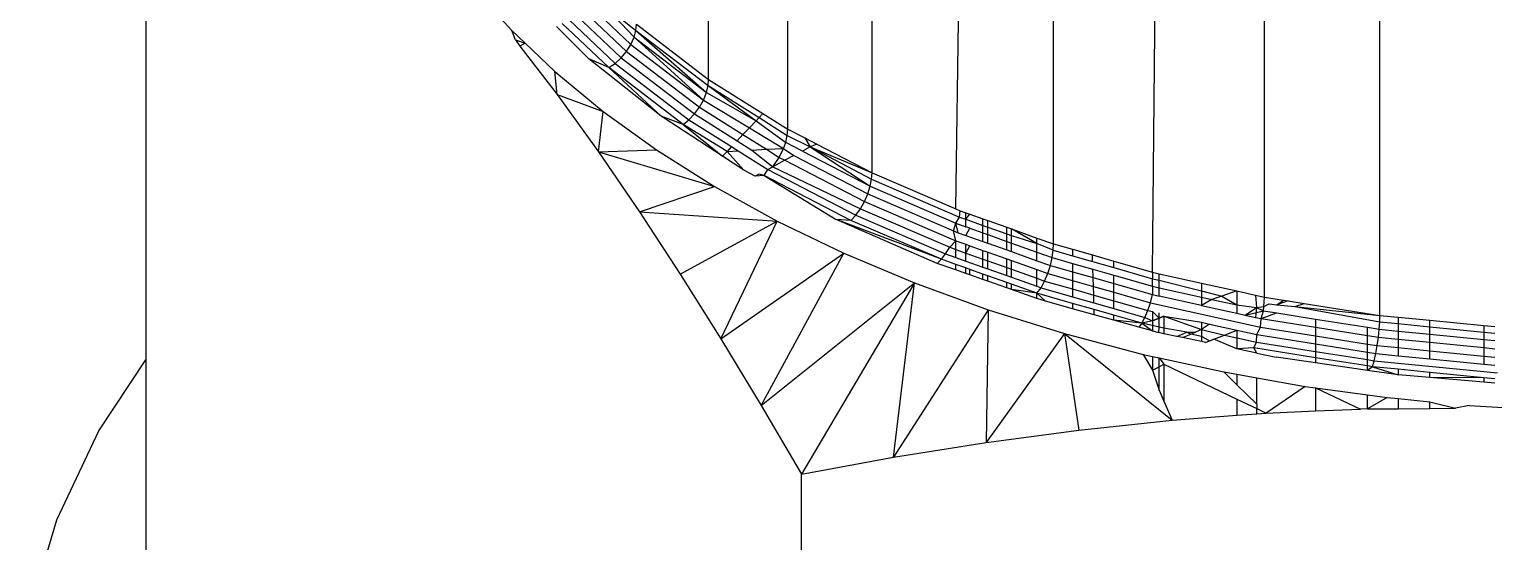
# Model space of a CAD drawing. Header units: millimetres. Extents: x 153 to 4750, y 92 to 3343.
# Drawn here: x 4255.44 to 4264.44, y 1670.37 to 1673.52 of the extents above; entities that cross this region are included whole.
import ezdxf

# ---------------------------------------------------------------- set-up
doc = ezdxf.new("R2010")
doc.units = ezdxf.units.MM

msp = doc.modelspace()

# ---------------------------------------------------------------- linework, layer by layer
for p, q in [((4256.1572, 1675.5829), (4256.1572, 1671.4848)), ((4259.6163, 1673.2086), (4259.6163, 1675.0457)), ((4260.1026, 1672.9036), (4260.1026, 1674.7407)), ((4260.6211, 1672.6345), (4260.6211, 1674.4716)), ((4261.1367, 1672.4125), (4261.1619, 1674.2387)), ((4261.7368, 1672.1978), (4261.7368, 1674.0349)), ((4262.3458, 1672.0238), (4262.3618, 1673.8564)), ((4258.172, 1673.7667), (4258.406, 1673.509)), ((4263.0325, 1671.8714), (4263.0325, 1673.7085)), ((4258.8056, 1673.5986), (4259.0789, 1673.3401)), ((4258.8535, 1673.6241), (4259.1119, 1673.3796)), ((4258.8999, 1673.6488), (4259.1388, 1673.4228)), ((4258.9574, 1673.6793), (4259.169, 1673.5092)), ((4258.9574, 1673.6793), (4259.158, 1673.4669)), ((4258.4287, 1673.4507), (4258.406, 1673.509)), ((4258.406, 1673.509), (4258.4889, 1673.4303)), ((4258.8812, 1673.3356), (4258.6811, 1673.5325)), ((4259.0034, 1673.2805), (4258.717, 1673.5515)), ((4258.7592, 1673.574), (4259.0419, 1673.3066)), ((4259.158, 1673.4669), (4259.169, 1673.5092)), ((4259.169, 1673.5092), (4259.1724, 1673.5477)), ((4259.169, 1673.5092), (4259.6131, 1673.1699)), ((4259.169, 1673.5092), (4259.6028, 1673.127)), ((4259.1724, 1673.5477), (4259.6163, 1673.2086)), ((4263.7425, 1671.7588), (4263.7425, 1673.5959)), ((4258.4287, 1673.4507), (4258.4889, 1673.4303)), ((4258.4287, 1673.4507), (4258.4572, 1673.4134)), ((4258.4889, 1673.4303), (4258.4572, 1673.4134)), ((4258.4889, 1673.4303), (4258.6718, 1673.2567)), ((4259.1119, 1673.3796), (4259.1388, 1673.4228)), ((4259.1388, 1673.4228), (4259.158, 1673.4669)), ((4259.1388, 1673.4228), (4259.5851, 1673.0818)), ((4259.158, 1673.4669), (4259.6028, 1673.127)), ((4259.158, 1673.4669), (4259.5851, 1673.0818)), ((4258.4572, 1673.4134), (4258.6847, 1673.1157)), ((4259.3242, 1672.9827), (4258.8812, 1673.3356)), ((4259.0034, 1673.2805), (4258.8812, 1673.3356)), ((4259.0419, 1673.3066), (4259.0789, 1673.3401)), ((4259.0789, 1673.3401), (4259.1119, 1673.3796)), ((4259.0789, 1673.3401), (4259.5294, 1672.9959)), ((4259.1119, 1673.3796), (4259.5601, 1673.0372)), ((4258.6718, 1673.2567), (4258.969, 1673.0116)), ((4258.6847, 1673.1157), (4258.6718, 1673.2567)), ((4259.0034, 1673.2805), (4259.0419, 1673.3066)), ((4259.0034, 1673.2805), (4259.3242, 1672.9827)), ((4259.4594, 1672.9322), (4259.0034, 1673.2805)), ((4259.0419, 1673.3066), (4259.4951, 1672.9603)), ((4259.6028, 1673.127), (4259.6131, 1673.1699)), ((4259.6131, 1673.1699), (4259.6163, 1673.2086)), ((4259.6131, 1673.1699), (4259.9263, 1672.9735)), ((4259.6131, 1673.1699), (4259.9082, 1672.9543)), ((4259.6163, 1673.2086), (4259.9504, 1672.9991)), ((4258.6847, 1673.1157), (4258.969, 1673.0116)), ((4258.6847, 1673.1157), (4258.9387, 1672.7638)), ((4259.5601, 1673.0372), (4259.5851, 1673.0818)), ((4259.5851, 1673.0818), (4259.6028, 1673.127)), ((4259.5851, 1673.0818), (4259.8675, 1672.9113)), ((4259.6028, 1673.127), (4259.9082, 1672.9543)), ((4258.9387, 1672.7638), (4258.969, 1673.0116)), ((4258.969, 1673.0116), (4259.2967, 1672.7756)), ((4259.4594, 1672.9322), (4259.3242, 1672.9827)), ((4259.7013, 1672.737), (4259.3242, 1672.9827)), ((4259.4951, 1672.9603), (4259.5294, 1672.9959)), ((4259.5294, 1672.9959), (4259.5601, 1673.0372)), ((4259.5294, 1672.9959), (4259.7919, 1672.8313)), ((4259.5601, 1673.0372), (4259.8278, 1672.8693)), ((4259.9263, 1672.9735), (4259.9082, 1672.9543)), ((4259.9504, 1672.9991), (4259.9263, 1672.9735)), ((4259.9263, 1672.9735), (4260.0997, 1672.8647)), ((4259.9504, 1672.9991), (4260.1026, 1672.9036)), ((4259.4594, 1672.9322), (4259.4951, 1672.9603)), ((4259.4594, 1672.9322), (4259.7013, 1672.737)), ((4259.7302, 1672.766), (4259.4594, 1672.9322)), ((4259.4951, 1672.9603), (4259.758, 1672.7954)), ((4259.8675, 1672.9113), (4259.8278, 1672.8693)), ((4259.9082, 1672.9543), (4259.8675, 1672.9113)), ((4259.8675, 1672.9113), (4260.0773, 1672.7846)), ((4259.9082, 1672.9543), (4260.0903, 1672.8213)), ((4260.0997, 1672.8647), (4260.1026, 1672.9036)), ((4260.1026, 1672.9036), (4260.2075, 1672.8492)), ((4259.758, 1672.7954), (4259.7302, 1672.766)), ((4259.758, 1672.7954), (4259.7991, 1672.7697)), ((4259.8278, 1672.8693), (4259.7919, 1672.8313)), ((4259.7919, 1672.8313), (4259.8829, 1672.7742)), ((4259.8278, 1672.8693), (4259.9718, 1672.779)), ((4260.0773, 1672.7846), (4260.0903, 1672.8213)), ((4260.0903, 1672.8213), (4260.0997, 1672.8647)), ((4260.1926, 1672.7682), (4260.0903, 1672.8213)), ((4260.0997, 1672.8647), (4260.2401, 1672.7934)), ((4260.2401, 1672.7934), (4260.1926, 1672.7682)), ((4260.2075, 1672.8492), (4260.2401, 1672.7934)), ((4260.2075, 1672.8492), (4260.2808, 1672.8111)), ((4260.2808, 1672.8111), (4260.2401, 1672.7934)), ((4260.2401, 1672.7934), (4260.6211, 1672.6345)), ((4260.2401, 1672.7934), (4260.6185, 1672.5954)), ((4260.2401, 1672.7934), (4260.61, 1672.5515)), ((4260.2808, 1672.8111), (4260.6211, 1672.6345)), ((4258.9387, 1672.7638), (4259.2967, 1672.7756)), ((4258.9387, 1672.7638), (4259.6537, 1672.5507)), ((4258.9387, 1672.7638), (4259.191, 1672.3956)), ((4259.2967, 1672.7756), (4259.6537, 1672.5507)), ((4259.7302, 1672.766), (4259.7013, 1672.737)), ((4259.8324, 1672.6516), (4259.7013, 1672.737)), ((4259.7302, 1672.766), (4259.7991, 1672.7697)), ((4259.8324, 1672.6516), (4259.7302, 1672.766)), ((4259.7991, 1672.7697), (4259.981, 1672.6556)), ((4259.8829, 1672.7742), (4259.9718, 1672.779)), ((4259.8829, 1672.7742), (4260.0105, 1672.6714)), ((4259.9718, 1672.779), (4260.0773, 1672.7846)), ((4259.9718, 1672.779), (4260.0512, 1672.7292)), ((4260.0105, 1672.6714), (4260.0512, 1672.7292)), ((4260.0856, 1672.7113), (4260.0105, 1672.6714)), ((4260.0512, 1672.7292), (4260.0773, 1672.7846)), ((4260.0512, 1672.7292), (4260.0856, 1672.7113)), ((4260.0773, 1672.7846), (4260.1407, 1672.7406)), ((4260.1407, 1672.7406), (4260.0856, 1672.7113)), ((4260.0856, 1672.7113), (4260.5748, 1672.4574)), ((4260.1407, 1672.7406), (4260.5953, 1672.5046)), ((4260.1926, 1672.7682), (4260.61, 1672.5515)), ((4259.9028, 1672.6141), (4259.8324, 1672.6516)), ((4259.9273, 1672.6271), (4259.9028, 1672.6141)), ((4259.959, 1672.6189), (4259.9028, 1672.6141)), ((4259.959, 1672.6189), (4259.9273, 1672.6271)), ((4259.959, 1672.6189), (4259.981, 1672.6556)), ((4259.959, 1672.6189), (4260.4006, 1672.3484)), ((4260.4917, 1672.3424), (4259.959, 1672.6189)), ((4259.981, 1672.6556), (4260.0105, 1672.6714)), ((4259.981, 1672.6556), (4260.5211, 1672.3741)), ((4260.0105, 1672.6714), (4260.5495, 1672.413)), ((4260.6185, 1672.5954), (4260.6211, 1672.6345)), ((4260.6211, 1672.6345), (4261.1367, 1672.4125)), ((4259.191, 1672.3956), (4259.6537, 1672.5507)), ((4259.6537, 1672.5507), (4260.0383, 1672.3384)), ((4260.5953, 1672.5046), (4260.61, 1672.5515)), ((4260.61, 1672.5515), (4260.6185, 1672.5954)), ((4260.61, 1672.5515), (4261.1367, 1672.3247)), ((4260.6185, 1672.5954), (4261.1596, 1672.3625)), ((4260.5495, 1672.413), (4260.5748, 1672.4574)), ((4260.5748, 1672.4574), (4260.5953, 1672.5046)), ((4260.5748, 1672.4574), (4261.1367, 1672.2167)), ((4260.5953, 1672.5046), (4261.1214, 1672.2781)), ((4259.191, 1672.3956), (4260.0383, 1672.3384)), ((4259.191, 1672.3956), (4259.4419, 1672.0124)), ((4259.4419, 1672.0124), (4260.0383, 1672.3384)), ((4259.6914, 1671.6152), (4260.0383, 1672.3384)), ((4260.0383, 1672.3384), (4260.4483, 1672.1406)), ((4261.0216, 1672.078), (4260.4006, 1672.3484)), ((4261.0472, 1672.1032), (4260.4006, 1672.3484)), ((4260.4917, 1672.3424), (4260.4006, 1672.3484)), ((4260.4917, 1672.3424), (4260.5211, 1672.3741)), ((4261.0472, 1672.1032), (4260.4917, 1672.3424)), ((4260.5211, 1672.3741), (4260.5495, 1672.413)), ((4260.5211, 1672.3741), (4261.0733, 1672.1363)), ((4260.5495, 1672.413), (4261.0984, 1672.1767)), ((4261.1367, 1672.4125), (4261.1619, 1672.4016)), ((4261.1367, 1672.3247), (4261.1596, 1672.3625)), ((4261.1596, 1672.3625), (4261.1619, 1672.4016)), ((4261.1596, 1672.3625), (4261.1969, 1672.3493)), ((4261.1619, 1672.4016), (4261.1969, 1672.3892)), ((4261.1969, 1672.3493), (4261.1969, 1672.3892)), ((4261.1969, 1672.3892), (4261.2222, 1672.3802)), ((4261.1969, 1672.3493), (4261.2222, 1672.3802)), ((4261.1969, 1672.3032), (4261.1969, 1672.3493)), ((4261.1969, 1672.3493), (4261.3024, 1672.3118)), ((4261.2222, 1672.3802), (4261.3024, 1672.3518)), ((4261.3024, 1672.3118), (4261.3024, 1672.3518)), ((4261.3024, 1672.3518), (4261.332, 1672.3413)), ((4261.3319, 1672.3014), (4261.332, 1672.3413)), ((4261.332, 1672.3413), (4261.4496, 1672.2996)), ((4261.1214, 1672.2781), (4261.1367, 1672.3247)), ((4261.1367, 1672.2167), (4261.1214, 1672.2781)), ((4261.1214, 1672.2781), (4261.1504, 1672.2664)), ((4261.1504, 1672.2664), (4261.1367, 1672.3247)), ((4261.1367, 1672.3247), (4261.1969, 1672.3032)), ((4261.1504, 1672.2664), (4261.1969, 1672.2499)), ((4261.2222, 1672.2942), (4261.1969, 1672.3032)), ((4261.1969, 1672.2499), (4261.2222, 1672.2942)), ((4261.1969, 1672.2499), (4261.3024, 1672.2125)), ((4261.2222, 1672.2942), (4261.3024, 1672.2656)), ((4261.3024, 1672.2656), (4261.3024, 1672.3118)), ((4261.3024, 1672.3118), (4261.3319, 1672.3014)), ((4261.3024, 1672.2125), (4261.3024, 1672.2656)), ((4261.3024, 1672.2656), (4261.3319, 1672.2551)), ((4261.3319, 1672.2551), (4261.3319, 1672.3014)), ((4261.3319, 1672.3014), (4261.4496, 1672.2596)), ((4261.3319, 1672.2021), (4261.3319, 1672.2551)), ((4261.3319, 1672.2551), (4261.4496, 1672.2131)), ((4261.4496, 1672.2596), (4261.4496, 1672.2996)), ((4261.4496, 1672.2996), (4261.4778, 1672.2896)), ((4261.4496, 1672.2131), (4261.4496, 1672.2596)), ((4261.4496, 1672.2596), (4261.4778, 1672.2496)), ((4261.4778, 1672.2496), (4261.4778, 1672.2896)), ((4261.4778, 1672.2896), (4261.6349, 1672.2339)), ((4261.6349, 1672.2009), (4261.4778, 1672.2896)), ((4261.4778, 1672.2031), (4261.4778, 1672.2496)), ((4261.4778, 1672.2496), (4261.6349, 1672.2009)), ((4261.0733, 1672.1363), (4261.0984, 1672.1767)), ((4261.0984, 1672.1767), (4261.1367, 1672.2167)), ((4261.0984, 1672.1767), (4261.1367, 1672.1631)), ((4261.1367, 1672.1631), (4261.1367, 1672.2167)), ((4261.1367, 1672.2167), (4261.1969, 1672.1953)), ((4261.1367, 1672.1138), (4261.1367, 1672.1631)), ((4261.1367, 1672.1631), (4261.1969, 1672.1417)), ((4261.1969, 1672.1417), (4261.1969, 1672.1953)), ((4261.1969, 1672.1953), (4261.2222, 1672.1864)), ((4261.1969, 1672.1417), (4261.2222, 1672.1864)), ((4261.2222, 1672.1864), (4261.3025, 1672.1579)), ((4261.3024, 1672.2125), (4261.3319, 1672.2021)), ((4261.3025, 1672.1043), (4261.3025, 1672.1579)), ((4261.3025, 1672.1579), (4261.3319, 1672.1474)), ((4261.3319, 1672.2021), (4261.4496, 1672.1603)), ((4261.4496, 1672.1603), (4261.4496, 1672.2131)), ((4261.4496, 1672.2131), (4261.4778, 1672.2031)), ((4261.4496, 1672.1603), (4261.4778, 1672.1503)), ((4261.4778, 1672.1503), (4261.4778, 1672.2031)), ((4261.4778, 1672.2031), (4261.6349, 1672.1471)), ((4261.6349, 1672.2339), (4261.7368, 1672.1978)), ((4261.6349, 1672.2009), (4261.6349, 1672.2339)), ((4261.7347, 1672.1585), (4261.6349, 1672.2009)), ((4261.6349, 1672.1471), (4261.6349, 1672.2009)), ((4261.7282, 1672.1138), (4261.7347, 1672.1585)), ((4261.7347, 1672.1585), (4261.7368, 1672.1978)), ((4261.7347, 1672.1585), (4261.8531, 1672.1247)), ((4261.7368, 1672.1978), (4261.8531, 1672.1646)), ((4261.8531, 1672.1646), (4261.8531, 1672.1247)), ((4261.8531, 1672.1646), (4261.9754, 1672.1296)), ((4259.6914, 1671.6152), (4260.4483, 1672.1406)), ((4259.9397, 1671.2053), (4260.4483, 1672.1406)), ((4260.4483, 1672.1406), (4260.8813, 1671.9586)), ((4261.0472, 1672.1032), (4261.0216, 1672.078)), ((4261.1367, 1672.0377), (4261.0216, 1672.078)), ((4261.0472, 1672.1032), (4261.0733, 1672.1363)), ((4261.1367, 1672.0714), (4261.0472, 1672.1032)), ((4261.0733, 1672.1363), (4261.1367, 1672.1138)), ((4261.1367, 1672.1138), (4261.1969, 1672.0925)), ((4261.1367, 1672.0377), (4261.1367, 1672.0714)), ((4261.1969, 1672.0501), (4261.1367, 1672.0714)), ((4261.1969, 1672.0925), (4261.1969, 1672.1417)), ((4261.1969, 1672.1417), (4261.3025, 1672.1043)), ((4261.1969, 1672.0925), (4261.3025, 1672.0551)), ((4261.3025, 1672.0551), (4261.3025, 1672.1043)), ((4261.3025, 1672.1043), (4261.3319, 1672.0939)), ((4261.3319, 1672.0939), (4261.3319, 1672.1474)), ((4261.3319, 1672.1474), (4261.4496, 1672.1057)), ((4261.3319, 1672.0446), (4261.3319, 1672.0939)), ((4261.3319, 1672.0939), (4261.4496, 1672.0521)), ((4261.4496, 1672.0521), (4261.4496, 1672.1057)), ((4261.4496, 1672.1057), (4261.4778, 1672.0957)), ((4261.4778, 1672.1503), (4261.6349, 1672.0946)), ((4261.4778, 1672.0421), (4261.4778, 1672.0957)), ((4261.4778, 1672.0957), (4261.6348, 1672.04)), ((4261.6349, 1672.0946), (4261.6349, 1672.1471)), ((4261.6349, 1672.1471), (4261.7282, 1672.1138)), ((4261.6349, 1672.0946), (4261.717, 1672.0655)), ((4261.717, 1672.0655), (4261.7282, 1672.1138)), ((4261.7282, 1672.1138), (4261.8531, 1672.0781)), ((4261.8531, 1672.1247), (4261.9767, 1672.0894)), ((4261.8531, 1672.0781), (4261.8531, 1672.0266)), ((4261.8531, 1672.0781), (4261.9782, 1672.0424)), ((4261.9767, 1672.0894), (4261.9754, 1672.1296)), ((4261.9754, 1672.1296), (4262.1075, 1672.0919)), ((4261.9767, 1672.0894), (4262.1075, 1672.0521)), ((4262.1075, 1672.0521), (4262.1075, 1672.0919)), ((4262.1075, 1672.0919), (4262.3458, 1672.0238)), ((4259.4419, 1672.0124), (4259.6914, 1671.6152)), ((4261.1969, 1672.0166), (4261.1367, 1672.0377)), ((4261.1969, 1672.0166), (4261.1969, 1672.0501)), ((4261.2222, 1672.0411), (4261.1969, 1672.0501)), ((4261.2222, 1672.0077), (4261.1969, 1672.0166)), ((4261.2222, 1672.0077), (4261.2222, 1672.0411)), ((4261.3025, 1672.0126), (4261.2222, 1672.0411)), ((4261.3025, 1671.9796), (4261.2222, 1672.0077)), ((4261.3025, 1672.0551), (4261.3319, 1672.0446)), ((4261.3025, 1671.9796), (4261.3025, 1672.0126)), ((4261.3319, 1672.0022), (4261.3025, 1672.0126)), ((4261.3319, 1671.9693), (4261.3025, 1671.9796)), ((4261.3319, 1672.0446), (4261.4496, 1672.0029)), ((4261.3319, 1671.9693), (4261.3319, 1672.0022)), ((4261.4496, 1671.9605), (4261.3319, 1672.0022)), ((4261.4496, 1672.0029), (4261.4496, 1672.0521)), ((4261.4496, 1672.0521), (4261.4778, 1672.0421)), ((4261.4496, 1672.0029), (4261.4778, 1671.9929)), ((4261.4778, 1671.9929), (4261.4778, 1672.0421)), ((4261.4778, 1672.0421), (4261.6348, 1671.9864)), ((4261.4778, 1671.9929), (4261.6348, 1671.9372)), ((4261.6348, 1671.9864), (4261.6348, 1672.04)), ((4261.6348, 1672.04), (4261.7013, 1672.0164)), ((4261.6348, 1671.9372), (4261.6348, 1671.9864)), ((4261.6348, 1671.9864), (4261.6819, 1671.9698)), ((4261.6819, 1671.9698), (4261.7013, 1672.0164)), ((4261.7013, 1672.0164), (4261.717, 1672.0655)), ((4261.7013, 1672.0164), (4261.8531, 1671.9731)), ((4261.717, 1672.0655), (4261.8531, 1672.0266)), ((4261.8531, 1672.0266), (4261.8531, 1671.9731)), ((4261.8531, 1672.0266), (4261.9799, 1671.9904)), ((4261.9799, 1671.9904), (4261.9782, 1672.0424)), ((4261.9782, 1672.0424), (4262.1075, 1672.0055)), ((4261.9799, 1671.9904), (4262.1074, 1671.954)), ((4261.9816, 1671.9364), (4261.9799, 1671.9904)), ((4262.1074, 1671.954), (4262.1075, 1672.0055)), ((4262.1075, 1672.0521), (4262.3458, 1671.984)), ((4262.1075, 1672.0055), (4262.3458, 1671.9374)), ((4262.3458, 1672.0238), (4262.3458, 1671.984)), ((4262.3458, 1672.0238), (4262.3855, 1672.014)), ((4262.3458, 1671.9374), (4262.3458, 1671.984)), ((4262.3458, 1671.984), (4262.3855, 1671.9741)), ((4262.3855, 1671.9741), (4262.3855, 1672.014)), ((4262.3855, 1672.014), (4262.6451, 1671.9568)), ((4259.9397, 1671.2053), (4260.8813, 1671.9586)), ((4260.8813, 1671.9586), (4260.1868, 1670.7837)), ((4260.7531, 1670.8876), (4260.8813, 1671.9586)), ((4260.8813, 1671.9586), (4261.3344, 1671.7937)), ((4261.4496, 1671.928), (4261.3319, 1671.9693)), ((4261.4496, 1671.928), (4261.4496, 1671.9605)), ((4261.4778, 1671.9504), (4261.4496, 1671.9605)), ((4261.4778, 1671.9181), (4261.4496, 1671.928)), ((4261.4778, 1671.9181), (4261.4778, 1671.9504)), ((4261.6348, 1671.8948), (4261.4778, 1671.9504)), ((4261.6348, 1671.8948), (4261.4778, 1671.9181)), ((4261.6348, 1671.8631), (4261.4778, 1671.9181)), ((4261.6348, 1671.9372), (4261.6602, 1671.9282)), ((4261.6348, 1671.8948), (4261.6602, 1671.9282)), ((4261.6348, 1671.8631), (4261.6348, 1671.8948)), ((4261.6348, 1671.8948), (4261.6864, 1671.845)), ((4261.8531, 1671.8322), (4261.6348, 1671.8948)), ((4261.6602, 1671.9282), (4261.6819, 1671.9698)), ((4261.6602, 1671.9282), (4261.8531, 1671.8731)), ((4261.6819, 1671.9698), (4261.8531, 1671.9209)), ((4261.8531, 1671.9731), (4261.8531, 1671.9209)), ((4261.8531, 1671.9731), (4261.9816, 1671.9364)), ((4261.8531, 1671.9209), (4261.8531, 1671.8731)), ((4261.8531, 1671.9209), (4261.9833, 1671.8837)), ((4261.9833, 1671.8837), (4261.9816, 1671.9364)), ((4261.9816, 1671.9364), (4262.1074, 1671.9005)), ((4262.1073, 1671.8483), (4262.1074, 1671.9005)), ((4262.1074, 1671.954), (4262.3458, 1671.886)), ((4262.1074, 1671.9005), (4262.1074, 1671.954)), ((4262.1074, 1671.9005), (4262.3324, 1671.8362)), ((4262.3458, 1671.9374), (4262.3458, 1671.886)), ((4262.3458, 1671.9374), (4262.3855, 1671.9286)), ((4262.3855, 1671.9286), (4262.3855, 1671.9741)), ((4262.3855, 1671.9741), (4262.6451, 1671.9091)), ((4262.3855, 1671.8772), (4262.3855, 1671.9286)), ((4262.3855, 1671.9286), (4262.6451, 1671.8711)), ((4262.6451, 1671.9568), (4262.6451, 1671.9091)), ((4262.6451, 1671.9568), (4262.864, 1671.9085)), ((4262.6451, 1671.9091), (4262.6451, 1671.8711)), ((4262.6451, 1671.9091), (4262.7714, 1671.8775)), ((4262.864, 1671.9085), (4262.7714, 1671.8775)), ((4262.864, 1671.9085), (4262.978, 1671.8834)), ((4262.864, 1671.9085), (4262.864, 1671.8227)), ((4261.6864, 1671.845), (4261.6348, 1671.8631)), ((4261.8531, 1671.7991), (4261.6864, 1671.845)), ((4261.8531, 1671.8731), (4261.9849, 1671.8355)), ((4261.8531, 1671.8322), (4261.8531, 1671.7991)), ((4261.9862, 1671.7942), (4261.8531, 1671.8322)), ((4261.9873, 1671.7621), (4261.8531, 1671.7991)), ((4261.9849, 1671.8355), (4261.9833, 1671.8837)), ((4261.9833, 1671.8837), (4262.1073, 1671.8483)), ((4261.9849, 1671.8355), (4262.1073, 1671.8005)), ((4262.1073, 1671.8005), (4262.1073, 1671.8483)), ((4262.1073, 1671.8483), (4262.3163, 1671.7886)), ((4262.1073, 1671.8005), (4262.2984, 1671.7459)), ((4262.3163, 1671.7886), (4262.3324, 1671.8362)), ((4262.3324, 1671.8362), (4262.3458, 1671.886)), ((4262.3324, 1671.8362), (4263.0097, 1671.6868)), ((4262.3458, 1671.886), (4262.3855, 1671.8772)), ((4262.6451, 1671.8199), (4262.3855, 1671.8772)), ((4262.6451, 1671.8711), (4262.6451, 1671.8199)), ((4262.6451, 1671.8711), (4262.7097, 1671.8568)), ((4262.7097, 1671.8568), (4262.6451, 1671.8199)), ((4262.6451, 1671.8199), (4262.864, 1671.7717)), ((4262.7714, 1671.8775), (4262.7097, 1671.8568)), ((4262.7097, 1671.8568), (4262.864, 1671.8227)), ((4262.7714, 1671.8775), (4262.864, 1671.8227)), ((4262.864, 1671.8227), (4262.864, 1671.7717)), ((4262.864, 1671.8227), (4262.9834, 1671.8067)), ((4262.9145, 1671.7605), (4262.9834, 1671.8067)), ((4262.978, 1671.8834), (4262.9834, 1671.8067)), ((4262.978, 1671.8834), (4263.0325, 1671.8714)), ((4262.9834, 1671.8067), (4262.978, 1671.7465)), ((4262.9834, 1671.8067), (4263.0294, 1671.8129)), ((4262.9834, 1671.8067), (4263.027, 1671.7866)), ((4263.027, 1671.7866), (4263.0294, 1671.8129)), ((4263.0294, 1671.8129), (4263.0325, 1671.8714)), ((4263.0294, 1671.8129), (4263.0627, 1671.8287)), ((4263.0325, 1671.8714), (4263.1498, 1671.8528)), ((4263.0627, 1671.8287), (4263.11, 1671.8238)), ((4263.11, 1671.8238), (4263.1498, 1671.8528)), ((4263.1783, 1671.8482), (4263.11, 1671.8238)), ((4263.11, 1671.8238), (4263.2206, 1671.8124)), ((4263.1498, 1671.8528), (4263.1783, 1671.8482)), ((4263.1783, 1671.8482), (4263.2776, 1671.8325)), ((4263.2206, 1671.8124), (4263.2776, 1671.8325)), ((4263.2206, 1671.8124), (4263.7425, 1671.7588)), ((4263.2206, 1671.8124), (4263.7415, 1671.7193)), ((4263.2776, 1671.8325), (4263.7425, 1671.7588)), ((4261.3344, 1671.7937), (4260.7531, 1670.8876)), ((4261.3344, 1671.7937), (4261.3216, 1670.9782)), ((4261.3344, 1671.7937), (4261.8046, 1671.647)), ((4261.9873, 1671.7621), (4261.9862, 1671.7942)), ((4262.1073, 1671.7597), (4261.9862, 1671.7942)), ((4262.1073, 1671.729), (4261.9873, 1671.7621)), ((4262.1073, 1671.729), (4262.1073, 1671.7597)), ((4262.2798, 1671.7104), (4262.1073, 1671.7597)), ((4262.2798, 1671.7104), (4262.1073, 1671.729)), ((4262.2599, 1671.6869), (4262.1073, 1671.729)), ((4262.2798, 1671.7104), (4262.2599, 1671.6869)), ((4262.2798, 1671.7104), (4262.2984, 1671.7459)), ((4262.3458, 1671.7244), (4262.2798, 1671.7104)), ((4262.2798, 1671.7104), (4262.3458, 1671.6632)), ((4262.3458, 1671.6959), (4262.2798, 1671.7104)), ((4262.2984, 1671.7459), (4262.3163, 1671.7886)), ((4262.2984, 1671.7459), (4262.3458, 1671.7244)), ((4262.3163, 1671.7886), (4262.3458, 1671.7821)), ((4262.3458, 1671.7821), (4262.3458, 1671.7244)), ((4262.3458, 1671.7821), (4262.3853, 1671.7416)), ((4262.415, 1671.7546), (4262.3458, 1671.7244)), ((4262.3458, 1671.7244), (4262.3853, 1671.7416)), ((4262.3458, 1671.7244), (4262.3458, 1671.6959)), ((4262.385, 1671.6872), (4262.3853, 1671.7416)), ((4262.3853, 1671.7416), (4262.3855, 1671.7733)), ((4262.3853, 1671.7416), (4262.415, 1671.7546)), ((4262.415, 1671.7546), (4262.415, 1671.6806)), ((4262.415, 1671.7546), (4262.6451, 1671.6711)), ((4262.415, 1671.7546), (4262.6451, 1671.7161)), ((4262.6451, 1671.7161), (4262.6451, 1671.6711)), ((4262.6451, 1671.7161), (4262.6949, 1671.7051)), ((4262.864, 1671.7717), (4262.9145, 1671.7605)), ((4262.9145, 1671.7605), (4263.027, 1671.7866)), ((4262.9145, 1671.7605), (4262.978, 1671.7465)), ((4262.978, 1671.7465), (4263.0121, 1671.739)), ((4263.0097, 1671.6868), (4263.0121, 1671.739)), ((4263.0121, 1671.739), (4263.027, 1671.7866)), ((4263.0121, 1671.739), (4263.1099, 1671.7734)), ((4263.0121, 1671.739), (4263.3459, 1671.6858)), ((4263.027, 1671.7866), (4263.1099, 1671.7734)), ((4263.1099, 1671.7734), (4263.3459, 1671.736)), ((4263.3459, 1671.736), (4263.6657, 1671.6853)), ((4263.3459, 1671.736), (4263.3459, 1671.6858)), ((4263.7387, 1671.6738), (4263.7415, 1671.7193)), ((4263.7415, 1671.7193), (4263.7425, 1671.7588)), ((4263.7415, 1671.7193), (4263.8541, 1671.7082)), ((4263.7425, 1671.7588), (4263.8541, 1671.7478)), ((4263.8541, 1671.7478), (4264.0489, 1671.7287)), ((4263.8541, 1671.7478), (4263.8541, 1671.7082)), ((4263.8541, 1671.7082), (4263.8541, 1671.6624)), ((4263.8541, 1671.7082), (4264.0489, 1671.6891)), ((4264.0489, 1671.7287), (4264.3814, 1671.696)), ((4264.0489, 1671.6891), (4264.0489, 1671.7287)), ((4261.8046, 1671.647), (4261.3216, 1670.9782)), ((4261.8046, 1671.647), (4262.2884, 1671.5193)), ((4261.8046, 1671.647), (4262.4666, 1671.1148)), ((4261.8046, 1671.647), (4261.8928, 1671.0544)), ((4262.3458, 1671.6632), (4262.2599, 1671.6869)), ((4262.3458, 1671.6959), (4262.3458, 1671.6632)), ((4262.385, 1671.6872), (4262.3458, 1671.6959)), ((4262.3458, 1671.6632), (4262.3848, 1671.6525)), ((4262.3848, 1671.6525), (4262.385, 1671.6872)), ((4262.415, 1671.6462), (4262.3848, 1671.6525)), ((4262.415, 1671.6806), (4262.385, 1671.6872)), ((4262.415, 1671.6806), (4262.415, 1671.6462)), ((4262.5557, 1671.6561), (4262.415, 1671.6806)), ((4262.495, 1671.6295), (4262.415, 1671.6462)), ((4262.495, 1671.6295), (4262.5557, 1671.6561)), ((4262.5299, 1671.6223), (4262.495, 1671.6295)), ((4262.5299, 1671.6223), (4262.5809, 1671.644)), ((4262.6451, 1671.5983), (4262.5299, 1671.6223)), ((4262.5557, 1671.6561), (4262.6091, 1671.656)), ((4262.5557, 1671.6561), (4262.5809, 1671.644)), ((4262.5809, 1671.644), (4262.6091, 1671.656)), ((4262.6451, 1671.6298), (4262.5809, 1671.644)), ((4262.6451, 1671.6711), (4262.6091, 1671.656)), ((4262.6949, 1671.7051), (4262.6451, 1671.6711)), ((4262.6451, 1671.6711), (4262.6451, 1671.6298)), ((4262.6451, 1671.6711), (4262.7873, 1671.6381)), ((4262.6451, 1671.6298), (4262.6451, 1671.5983)), ((4262.6954, 1671.6025), (4262.6451, 1671.6298)), ((4262.6949, 1671.7051), (4262.864, 1671.6678)), ((4262.7222, 1671.6128), (4262.7873, 1671.6381)), ((4262.7873, 1671.6381), (4262.864, 1671.6678)), ((4262.7873, 1671.6381), (4262.864, 1671.6212)), ((4262.864, 1671.6678), (4262.864, 1671.6212)), ((4262.864, 1671.6678), (4262.9858, 1671.6409)), ((4262.864, 1671.6212), (4262.864, 1671.5528)), ((4262.864, 1671.6212), (4262.9832, 1671.5949)), ((4262.9832, 1671.5949), (4262.9858, 1671.6409)), ((4262.9858, 1671.6409), (4263.0097, 1671.6868)), ((4262.9858, 1671.6409), (4263.3459, 1671.5835)), ((4263.0097, 1671.6868), (4263.3459, 1671.6335)), ((4263.3459, 1671.6858), (4263.6657, 1671.6349)), ((4263.3459, 1671.6858), (4263.3459, 1671.6335)), ((4263.3459, 1671.6335), (4263.6657, 1671.5828)), ((4263.3459, 1671.6335), (4263.3459, 1671.5835)), ((4263.6657, 1671.6853), (4263.7387, 1671.6738)), ((4263.6657, 1671.6349), (4263.6657, 1671.6853)), ((4263.6657, 1671.6349), (4263.7336, 1671.6241)), ((4263.6657, 1671.5828), (4263.6657, 1671.6349)), ((4263.7265, 1671.5732), (4263.7336, 1671.6241)), ((4263.7336, 1671.6241), (4263.7387, 1671.6738)), ((4263.7336, 1671.6241), (4263.8541, 1671.6123)), ((4263.7387, 1671.6738), (4263.8541, 1671.6624)), ((4263.8541, 1671.6624), (4263.8541, 1671.6123)), ((4263.8541, 1671.6624), (4264.049, 1671.6433)), ((4264.0489, 1671.6891), (4264.3814, 1671.6564)), ((4264.049, 1671.6433), (4264.0489, 1671.6891)), ((4264.049, 1671.6433), (4264.3814, 1671.6106)), ((4264.049, 1671.5931), (4264.049, 1671.6433)), ((4264.3814, 1671.696), (4264.4481, 1671.6894)), ((4264.3814, 1671.696), (4264.3814, 1671.6564)), ((4264.3814, 1671.6564), (4264.4481, 1671.6498)), ((4264.3814, 1671.6564), (4264.3814, 1671.6106)), ((4259.6914, 1671.6152), (4259.9397, 1671.2053)), ((4262.6708, 1671.5929), (4262.6451, 1671.5983)), ((4262.6708, 1671.5929), (4262.6954, 1671.6025)), ((4262.6954, 1671.6025), (4262.7222, 1671.6128)), ((4262.864, 1671.5528), (4262.7222, 1671.6128)), ((4262.9687, 1671.5585), (4262.864, 1671.5528)), ((4262.9858, 1671.5274), (4262.864, 1671.5528)), ((4262.9687, 1671.5585), (4262.9832, 1671.5949)), ((4262.9858, 1671.5274), (4262.9687, 1671.5585)), ((4263.3459, 1671.4987), (4262.9687, 1671.5585)), ((4262.9832, 1671.5949), (4263.3459, 1671.5374)), ((4262.9858, 1671.5274), (4263.1055, 1671.5025)), ((4263.3459, 1671.5835), (4263.6657, 1671.5325)), ((4263.3459, 1671.5835), (4263.3459, 1671.5374)), ((4263.3459, 1671.5374), (4263.3459, 1671.4987)), ((4263.3459, 1671.5374), (4263.6657, 1671.4867)), ((4263.6657, 1671.5828), (4263.7265, 1671.5732)), ((4263.6657, 1671.5325), (4263.6657, 1671.5828)), ((4263.6657, 1671.5325), (4263.7179, 1671.5242)), ((4263.6657, 1671.4867), (4263.6657, 1671.5325)), ((4263.7179, 1671.5242), (4263.7265, 1671.5732)), ((4263.7265, 1671.5732), (4263.8541, 1671.5606)), ((4263.8541, 1671.6123), (4263.8541, 1671.5606)), ((4263.8541, 1671.6123), (4264.049, 1671.5931)), ((4263.8541, 1671.5606), (4263.8541, 1671.5108)), ((4263.8541, 1671.5606), (4264.0491, 1671.5415)), ((4264.0491, 1671.5415), (4264.049, 1671.5931)), ((4264.049, 1671.5931), (4264.3814, 1671.5604)), ((4264.0491, 1671.4916), (4264.0491, 1671.5415)), ((4264.0491, 1671.5415), (4264.3814, 1671.5088)), ((4264.3814, 1671.6106), (4264.4481, 1671.604)), ((4264.3814, 1671.6106), (4264.3814, 1671.5604)), ((4264.3814, 1671.5604), (4264.3814, 1671.5088)), ((4264.3814, 1671.5604), (4264.4481, 1671.5539)), ((4255.8692, 1671.0496), (4256.1572, 1671.4848)), ((4256.1572, 1671.4848), (4256.1572, 1670.2178)), ((4262.2884, 1671.5193), (4262.3458, 1671.5067)), ((4262.2884, 1671.5193), (4262.3458, 1671.4226)), ((4262.3458, 1671.5067), (4262.3458, 1671.4226)), ((4262.3458, 1671.5067), (4262.3855, 1671.498)), ((4262.3458, 1671.4226), (4262.3855, 1671.4434)), ((4262.3855, 1671.4434), (4262.3855, 1671.498)), ((4262.3855, 1671.498), (4262.7826, 1671.4111)), ((4262.3855, 1671.498), (4262.415, 1671.4588)), ((4262.3855, 1671.4434), (4262.415, 1671.4588)), ((4262.3855, 1671.2989), (4262.3855, 1671.4434)), ((4262.415, 1671.4588), (4262.415, 1671.232)), ((4262.415, 1671.4588), (4262.864, 1671.244)), ((4263.3459, 1671.4673), (4263.1055, 1671.5025)), ((4263.3459, 1671.4987), (4263.3459, 1671.4673)), ((4263.6657, 1671.4479), (4263.3459, 1671.4987)), ((4263.6657, 1671.4206), (4263.3459, 1671.4673)), ((4263.6657, 1671.4867), (4263.7081, 1671.48)), ((4263.6657, 1671.4479), (4263.6657, 1671.4867)), ((4263.6657, 1671.4206), (4263.6657, 1671.4479)), ((4263.6981, 1671.4428), (4263.6657, 1671.4479)), ((4263.6981, 1671.4428), (4263.6657, 1671.4206)), ((4263.6981, 1671.4428), (4263.7081, 1671.48)), ((4263.6981, 1671.4428), (4263.8541, 1671.394)), ((4263.8541, 1671.4275), (4263.6981, 1671.4428)), ((4263.7081, 1671.48), (4263.7179, 1671.5242)), ((4263.7081, 1671.48), (4264.4645, 1671.4056)), ((4263.7179, 1671.5242), (4263.8541, 1671.5108)), ((4263.8541, 1671.5108), (4264.0491, 1671.4916)), ((4264.0491, 1671.4916), (4264.3814, 1671.4589)), ((4264.3814, 1671.5088), (4264.3814, 1671.4589)), ((4264.3814, 1671.5088), (4264.4481, 1671.5022)), ((4264.3814, 1671.4589), (4264.4481, 1671.4523)), ((4262.3458, 1671.4226), (4262.3855, 1671.2989)), ((4262.7826, 1671.4111), (4262.864, 1671.3967)), ((4262.7826, 1671.4111), (4262.864, 1671.3322)), ((4262.864, 1671.3967), (4262.864, 1671.3322)), ((4262.864, 1671.3967), (4262.9858, 1671.3752)), ((4262.9858, 1671.214), (4262.9858, 1671.3752)), ((4262.9858, 1671.3752), (4263.2836, 1671.3227)), ((4263.8541, 1671.394), (4263.6657, 1671.4206)), ((4263.8541, 1671.4275), (4263.8541, 1671.394)), ((4264.0492, 1671.4083), (4263.8541, 1671.4275)), ((4264.0493, 1671.3769), (4263.8541, 1671.394)), ((4264.0493, 1671.3769), (4264.0492, 1671.4083)), ((4264.3814, 1671.3756), (4264.0492, 1671.4083)), ((4264.3814, 1671.3476), (4264.0493, 1671.3769)), ((4264.3814, 1671.3756), (4264.0493, 1671.3769)), ((4264.3814, 1671.3756), (4264.3814, 1671.3476)), ((4264.4481, 1671.369), (4264.3814, 1671.3756)), ((4264.4481, 1671.3417), (4264.3814, 1671.3476)), ((4262.3855, 1671.2989), (4262.415, 1671.232)), ((4262.864, 1671.3322), (4262.9858, 1671.214)), ((4263.2836, 1671.3227), (4263.0435, 1671.1581)), ((4263.2836, 1671.3227), (4263.3459, 1671.3142)), ((4263.3459, 1671.3142), (4263.3459, 1671.1712)), ((4263.3459, 1671.3142), (4263.6234, 1671.1831)), ((4263.3459, 1671.3142), (4263.6657, 1671.2707)), ((4263.6657, 1671.1835), (4263.6657, 1671.2707)), ((4263.6657, 1671.2707), (4263.7879, 1671.254)), ((4259.9397, 1671.2053), (4260.1868, 1670.7837)), ((4262.415, 1671.232), (4262.4666, 1671.1148)), ((4262.864, 1671.244), (4262.864, 1671.1446)), ((4262.864, 1671.244), (4262.9858, 1671.1857)), ((4262.9858, 1671.214), (4262.9858, 1671.1857)), ((4262.9858, 1671.1538), (4262.9858, 1671.1857)), ((4262.9858, 1671.1857), (4263.0435, 1671.1581)), ((4263.0435, 1671.1581), (4263.3459, 1671.1712)), ((4263.3459, 1671.1712), (4263.6234, 1671.1831)), ((4263.6657, 1671.1835), (4263.6234, 1671.1831)), ((4263.7879, 1671.254), (4263.6657, 1671.1835)), ((4263.6657, 1671.1835), (4263.8541, 1671.1854)), ((4263.7879, 1671.254), (4263.8541, 1671.2476)), ((4263.8541, 1671.2476), (4263.8541, 1671.1854)), ((4263.8541, 1671.2476), (4264.0494, 1671.2285)), ((4263.8541, 1671.1854), (4264.0494, 1671.1874)), ((4264.0494, 1671.1874), (4264.0494, 1671.2285)), ((4264.0494, 1671.2285), (4264.2068, 1671.189)), ((4264.0494, 1671.1874), (4264.2068, 1671.189)), ((4264.2923, 1671.2049), (4264.2068, 1671.189)), ((4264.2923, 1671.2049), (4264.7936, 1671.1747)), ((4261.8928, 1671.0544), (4262.4666, 1671.1148)), ((4262.4666, 1671.1148), (4262.864, 1671.1446)), ((4262.864, 1671.1446), (4262.9858, 1671.1538)), ((4262.9858, 1671.1538), (4263.0435, 1671.1581)), ((4255.6093, 1670.503), (4255.8692, 1671.0496)), ((4261.3216, 1670.9782), (4261.8928, 1671.0544)), ((4260.7531, 1670.8876), (4261.3216, 1670.9782)), ((4260.1868, 1670.7837), (4260.7531, 1670.8876)), ((4260.1868, 1665.4186), (4260.1868, 1670.7837)), ((4255.441, 1669.9327), (4255.6093, 1670.503))]:
    msp.add_line(p, q)

doc.saveas('drawing.dxf')
